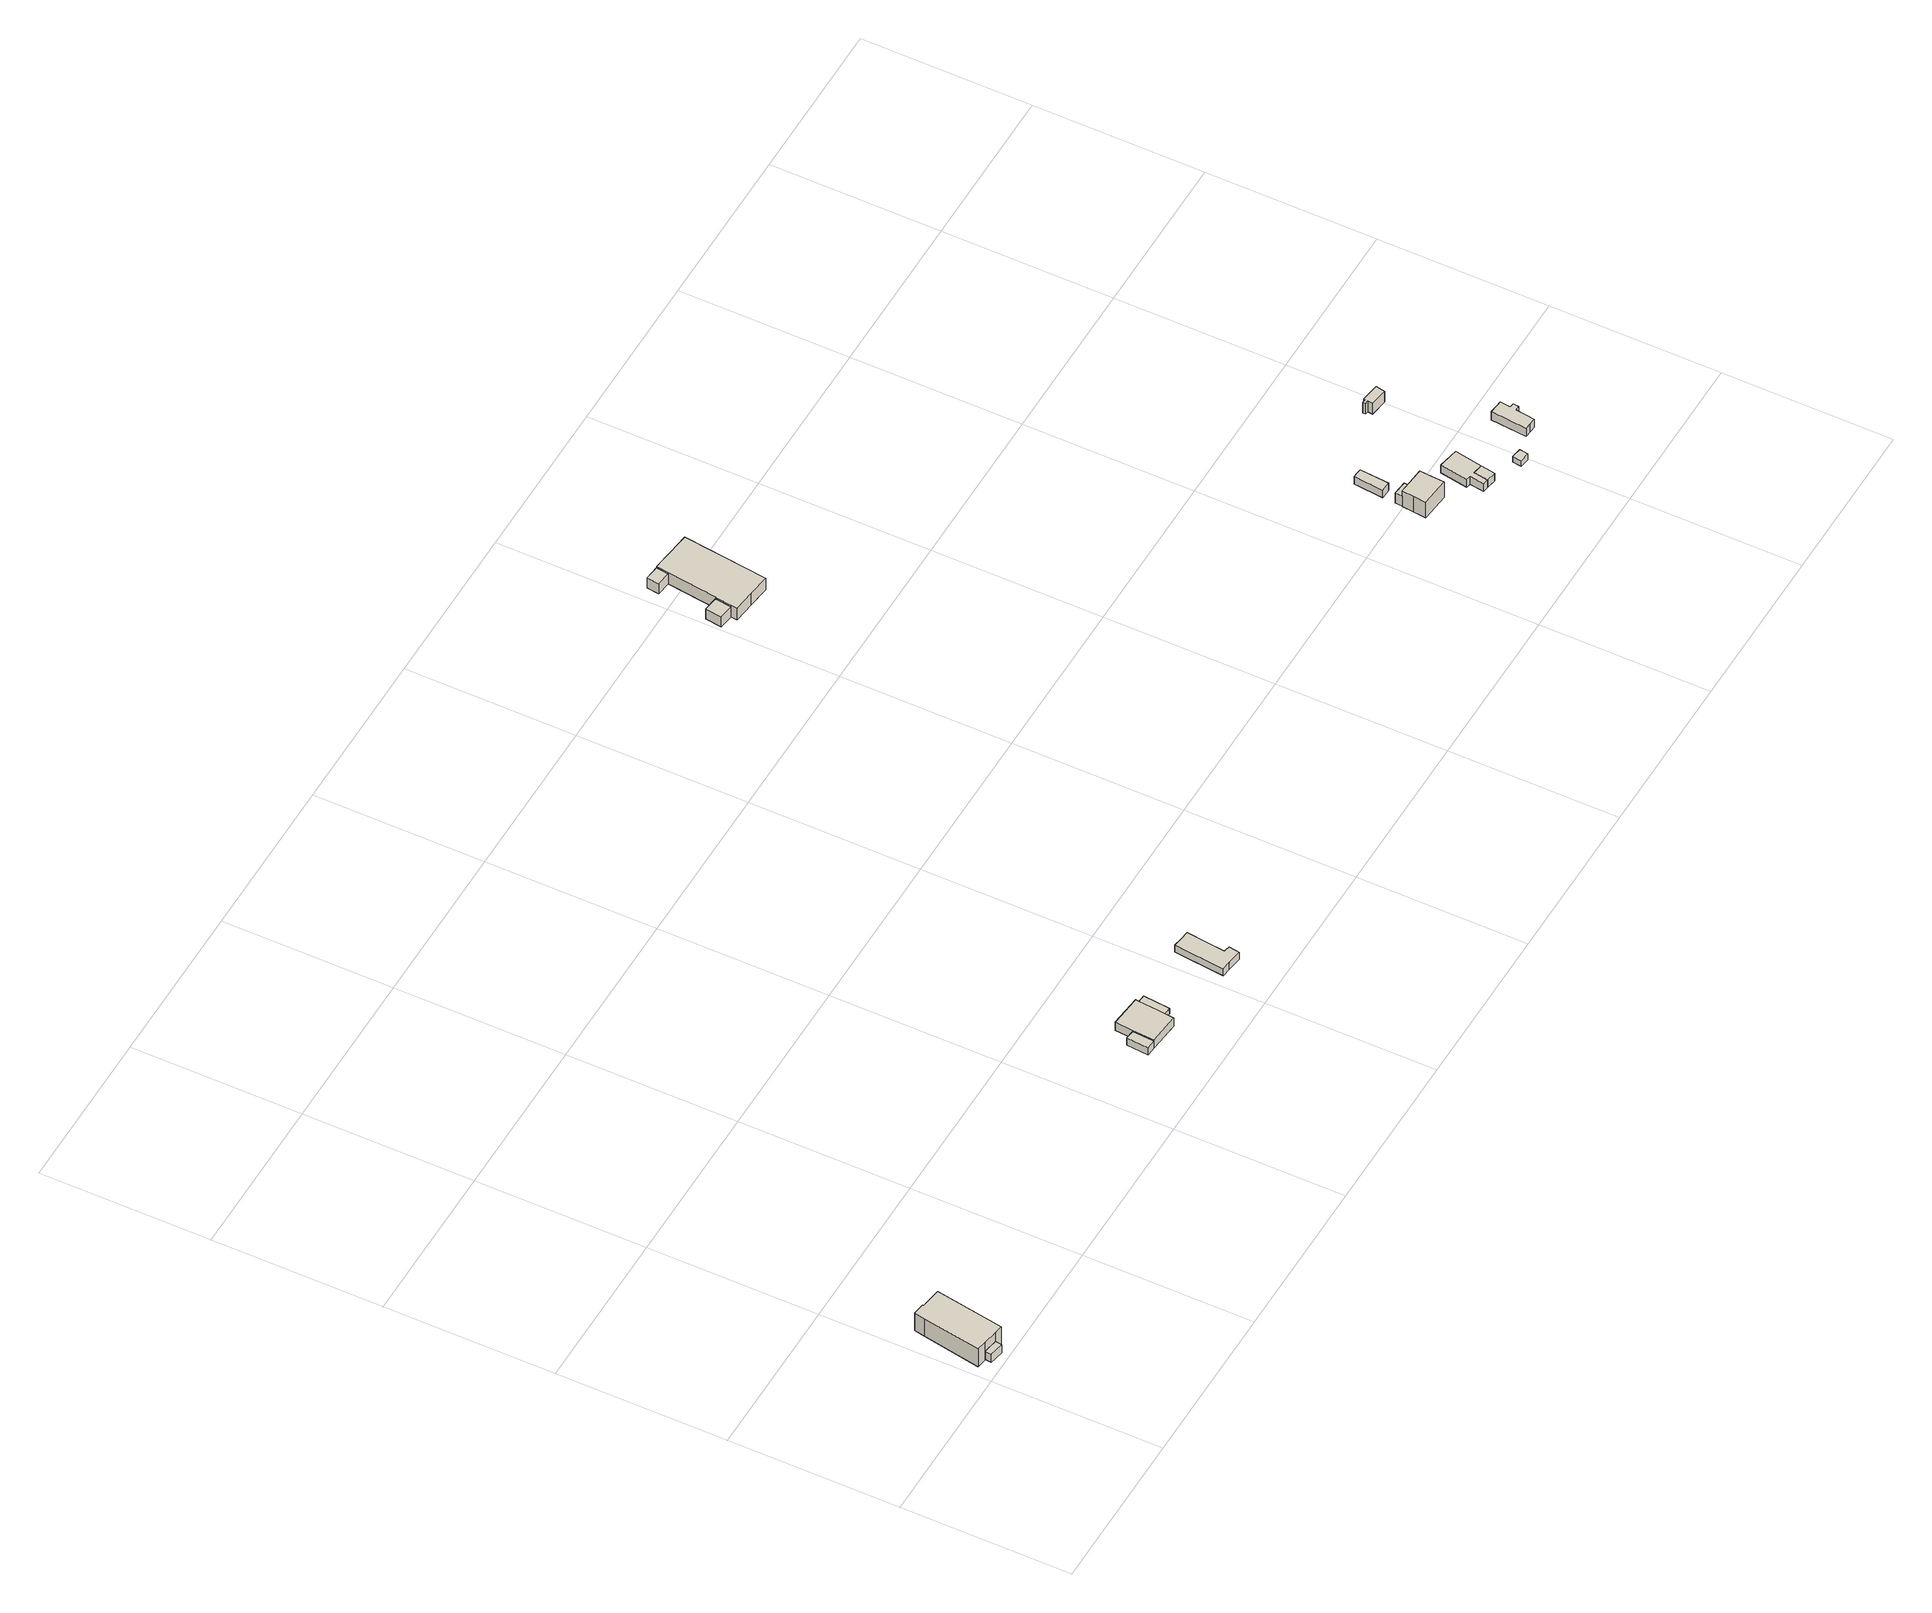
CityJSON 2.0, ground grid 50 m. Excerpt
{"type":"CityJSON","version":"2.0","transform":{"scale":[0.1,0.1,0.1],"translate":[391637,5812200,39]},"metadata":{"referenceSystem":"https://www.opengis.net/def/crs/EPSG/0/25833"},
"CityObjects":{
"building1":{"type":"Building","attributes":{"Gemeindeschluessel":"11000007","BezugspunktDach":"2200","function":"51009_1610","measuredHeight":3,"storeysAboveGround":0},"address":[{"country":"Germany","locality":"Berlin"}],"geometry":[{"type":"Solid","lod":"1","boundaries":[[[[0,1,2,3]],[[4,5,6,7]],[[4,7,3,2]],[[5,4,2,1]],[[6,5,1,0]],[[7,6,0,3]]]]}]},
"building2":{"type":"Building","attributes":{"Gemeindeschluessel":"11000007","BezugspunktDach":"2200","function":"31001_3043","measuredHeight":7.02,"storeysAboveGround":1},"address":[{"country":"Germany","locality":"Berlin","thoroughfareNumber":"53 (2)","thoroughfareName":"Rixdorfer Straße"}],"geometry":[{"type":"Solid","lod":"1","boundaries":[[[[8,9,10,11,12,13,14,15,16,17]],[[18,19,20,21,22,23,24,25,26,27]],[[18,27,17,16]],[[19,18,16,15]],[[20,19,15,14]],[[21,20,14,13]],[[22,21,13,12]],[[23,22,12,11]],[[24,23,11,10]],[[25,24,10,9]],[[26,25,9,8]],[[27,26,8,17]]]]}]},
"building3":{"type":"Building","attributes":{"Gemeindeschluessel":"11000007","function":"31001_1010"},"address":[{"country":"Germany","locality":"Berlin","thoroughfareNumber":"51","thoroughfareName":"Rixdorfer Straße"}],"children":["building3-1","building3-2"]},
"building3-1":{"type":"BuildingPart","attributes":{"BezugspunktDach":"2200","measuredHeight":3.55,"storeysAboveGround":1},"parents":["building3"],"geometry":[{"type":"MultiSurface","lod":"1","boundaries":[[[28,29,30,31,32,33,34]],[[35,36,37,38,39,40,41]],[[35,42,43,34,33]],[[36,35,33,32]],[[37,36,32,31]],[[38,37,31,30]],[[39,38,30,29]],[[40,39,29,28]],[[41,40,28,34]],[[41,43,42,35]]]}]},
"building3-2":{"type":"BuildingPart","attributes":{"BezugspunktDach":"2200","measuredHeight":2.7,"storeysAboveGround":1},"parents":["building3"],"geometry":[{"type":"Solid","lod":"1","boundaries":[[[[43,42,44,45]],[[46,35,41,47]],[[46,47,45,44]],[[35,46,44,42]],[[47,41,43,45]],[[41,35,42,43]]]]}]},
"building4":{"type":"Building","attributes":{"Gemeindeschluessel":"11000007","BezugspunktDach":"2200","function":"31001_2723","measuredHeight":2.11,"storeysAboveGround":1},"address":[{"country":"Germany","locality":"Berlin","thoroughfareNumber":"51 (1)","thoroughfareName":"Rixdorfer Straße"}],"geometry":[{"type":"Solid","lod":"1","boundaries":[[[[48,49,50,51]],[[52,53,54,55]],[[52,55,51,50]],[[53,52,50,49]],[[54,53,49,48]],[[55,54,48,51]]]]}]},
"building5":{"type":"Building","attributes":{"Gemeindeschluessel":"11000007","BezugspunktDach":"2200","function":"31001_2723","measuredHeight":3.02,"storeysAboveGround":1},"address":[{"country":"Germany","locality":"Berlin","thoroughfareNumber":"49A (1)","thoroughfareName":"Rixdorfer Straße"}],"geometry":[{"type":"Solid","lod":"1","boundaries":[[[[56,57,58,59,60,61,62,63,64]],[[65,66,67,68,69,70,71,72,73]],[[65,73,64,63]],[[66,65,63,62]],[[67,66,62,61]],[[68,67,61,60]],[[69,68,60,59]],[[70,69,59,58]],[[71,70,58,57]],[[72,71,57,56]],[[73,72,56,64]]]]}]},
"building6":{"type":"Building","attributes":{"Gemeindeschluessel":"11000007","function":"31001_1310"},"address":[{"country":"Germany","locality":"Berlin","thoroughfareNumber":"43 (1)","thoroughfareName":"Rixdorfer Straße"}],"children":["building6-1","building6-2","building6-3"]},
"building6-1":{"type":"BuildingPart","attributes":{"BezugspunktDach":"2200","measuredHeight":4.94,"storeysAboveGround":1},"parents":["building6"],"geometry":[{"type":"MultiSurface","lod":"1","boundaries":[[[74,75,76,77,78,79,80,81,82,83,84]],[[85,86,87,88,89,90,91,92,93,94,95]],[[85,95,84,83]],[[86,85,83,82]],[[96,97,82,81]],[[88,87,81,80]],[[89,88,80,79]],[[98,99,79,78]],[[91,90,78,77]],[[92,91,77,76]],[[93,92,76,75]],[[94,93,75,74]],[[95,94,74,84]],[[87,86,97,96]],[[90,89,99,98]]]}]},
"building6-2":{"type":"BuildingPart","attributes":{"BezugspunktDach":"2200","measuredHeight":3.78,"storeysAboveGround":1},"parents":["building6"],"geometry":[{"type":"Solid","lod":"1","boundaries":[[[[99,98,100,101]],[[102,90,89,103]],[[102,103,101,100]],[[90,102,100,98]],[[103,89,99,101]],[[89,90,98,99]]]]}]},
"building6-3":{"type":"BuildingPart","attributes":{"BezugspunktDach":"2200","measuredHeight":3.78,"storeysAboveGround":1},"parents":["building6"],"geometry":[{"type":"Solid","lod":"1","boundaries":[[[[104,97,96,105,106]],[[107,87,86,85,108]],[[107,108,106,105]],[[87,107,105,96]],[[85,86,97,104]],[[108,85,104,106]],[[86,87,96,97]]]]}]},
"building7":{"type":"Building","attributes":{"Gemeindeschluessel":"11000007","BezugspunktDach":"2200","function":"31001_2143","measuredHeight":3.83,"storeysAboveGround":1},"address":[{"country":"Germany","locality":"Berlin","thoroughfareNumber":"47 (1)","thoroughfareName":"Rixdorfer Straße"}],"geometry":[{"type":"Solid","lod":"1","boundaries":[[[[109,110,111,112]],[[113,114,115,116]],[[113,116,112,111]],[[114,113,111,110]],[[115,114,110,109]],[[116,115,109,112]]]]}]},
"building8":{"type":"Building","attributes":{"Gemeindeschluessel":"11000007","BezugspunktDach":"2200","function":"31001_1010","measuredHeight":7.78,"storeysAboveGround":1},"address":[{"country":"Germany","locality":"Berlin","thoroughfareNumber":"47","thoroughfareName":"Rixdorfer Straße"}],"geometry":[{"type":"Solid","lod":"1","boundaries":[[[[117,118,119,120,121,122]],[[123,124,125,126,127,128]],[[123,128,122,121]],[[124,123,121,120]],[[125,124,120,119]],[[126,125,119,118]],[[127,126,118,117]],[[128,127,117,122]]]]}]},
"building9":{"type":"Building","attributes":{"Gemeindeschluessel":"11000007","BezugspunktDach":"2200","function":"31001_3264","measuredHeight":3.26,"storeysAboveGround":1},"address":[{"country":"Germany","locality":"Berlin","thoroughfareNumber":"47 (2)","thoroughfareName":"Rixdorfer Straße"}],"geometry":[{"type":"Solid","lod":"1","boundaries":[[[[129,130,131,132,133]],[[134,135,136,137,138]],[[134,138,133,132]],[[135,134,132,131]],[[136,135,131,130]],[[137,136,130,129]],[[138,137,129,133]]]]}]},
"building10":{"type":"Building","attributes":{"Gemeindeschluessel":"11000007","BezugspunktDach":"2200","function":"51009_1610","measuredHeight":2.91,"storeysAboveGround":0},"address":[{"country":"Germany","locality":"Berlin"}],"geometry":[{"type":"Solid","lod":"1","boundaries":[[[[139,140,141,142]],[[143,144,145,146]],[[143,146,142,141]],[[144,143,141,140]],[[145,144,140,139]],[[146,145,139,142]]]]}]},
"building11":{"type":"Building","attributes":{"Gemeindeschluessel":"11000007","BezugspunktDach":"2200","function":"31001_1010","measuredHeight":2.93,"storeysAboveGround":1},"address":[{"country":"Germany","locality":"Berlin","thoroughfareNumber":"47 (4)","thoroughfareName":"Rixdorfer Straße"}],"geometry":[{"type":"Solid","lod":"1","boundaries":[[[[147,148,142,141,140,149,150,151]],[[152,153,144,143,146,154,155,156]],[[152,156,151,150]],[[153,152,150,149]],[[144,153,149,140]],[[143,144,140,141]],[[146,143,141,142]],[[154,146,142,148]],[[155,154,148,147]],[[156,155,147,151]]]]}]},
"building12":{"type":"Building","attributes":{"Gemeindeschluessel":"11000007","BezugspunktDach":"2200","function":"31001_1313","measuredHeight":2.16,"storeysAboveGround":1},"address":[{"country":"Germany","locality":"Berlin","thoroughfareNumber":"49 (1)","thoroughfareName":"Rixdorfer Straße"}],"geometry":[{"type":"Solid","lod":"1","boundaries":[[[[157,158,159,160]],[[161,162,163,164]],[[161,164,160,159]],[[162,161,159,158]],[[163,162,158,157]],[[164,163,157,160]]]]}]},
"building13":{"type":"Building","attributes":{"Gemeindeschluessel":"11000007","BezugspunktDach":"2200","function":"31001_3264","measuredHeight":3.94,"storeysAboveGround":1},"address":[{"country":"Germany","locality":"Berlin","thoroughfareNumber":"47 (3)","thoroughfareName":"Rixdorfer Straße"}],"geometry":[{"type":"Solid","lod":"1","boundaries":[[[[165,166,167,168,169,170,171,172]],[[173,174,175,176,177,178,179,180]],[[173,180,172,171]],[[174,173,171,170]],[[175,174,170,169]],[[176,175,169,168]],[[177,176,168,167]],[[178,177,167,166]],[[179,178,166,165]],[[180,179,165,172]]]]}]},
"building14":{"type":"Building","attributes":{"Gemeindeschluessel":"11000007","BezugspunktDach":"2200","function":"31001_1010","measuredHeight":3.46,"storeysAboveGround":1},"address":[{"country":"Germany","locality":"Berlin","thoroughfareNumber":"49","thoroughfareName":"Rixdorfer Straße"}],"geometry":[{"type":"Solid","lod":"1","boundaries":[[[[181,182,183,184,185,186,187,188,189,190]],[[191,192,193,194,195,196,197,198,199,200]],[[191,200,190,189]],[[192,191,189,188]],[[193,192,188,187]],[[194,193,187,186]],[[195,194,186,185]],[[196,195,185,184]],[[197,196,184,183]],[[198,197,183,182]],[[199,198,182,181]],[[200,199,181,190]]]]}]}
},
"vertices":[
[74,7,68],[77,27,68],[34,34,68],[31,15,68],[34,34,38],[77,27,38],[74,7,38],[31,15,38],
[34,34,102],[77,27,102],[101,23,102],[134,225,102],[87,232,102],[73,234,102],[74,237,102],[40,242,102],[34,210,102],[4,39,102],[34,210,36],[40,242,36],[74,237,36],[73,234,36],[87,232,36],[134,225,36],[101,23,36],[77,27,36],[34,34,36],[4,39,36],
[1307,162,50],[1312,209,50],[1317,272,50],[1318,278,50],[1224,287,50],[1220,234,50],[1216,170,50],[1220,234,19],[1224,287,19],[1318,278,19],[1317,272,19],[1312,209,19],[1307,162,19],[1216,170,19],[1220,234,46],[1216,170,46],
[1192,237,46],[1187,172,46],[1192,237,19],[1187,172,19],
[1339,191,41],[1346,270,41],[1317,272,41],[1310,193,41],[1317,272,20],[1346,270,20],[1339,191,20],[1310,193,20],
[1549,129,45],[1593,123,45],[1597,155,45],[1579,159,45],[1585,214,45],[1592,274,45],[1565,277,45],[1538,281,45],[1523,132,45],[1538,281,19],[1565,277,19],[1592,274,19],[1585,214,19],[1579,159,19],[1597,155,19],[1593,123,19],[1549,129,19],[1523,132,19],
[2117,1818,46],[2181,1810,46],[2211,2061,46],[2149,2069,46],[2087,2077,46],[2082,2040,46],[2063,1892,46],[2062,1892,46],[2055,1843,46],[2055,1844,46],[2053,1825,46],[2055,1844,3],[2055,1843,3],[2062,1892,3],[2063,1892,3],[2082,2040,3],[2087,2077,3],[2149,2069,3],[2211,2061,3],[2181,1810,3],[2117,1818,3],[2053,1825,3],[2062,1892,41],[2055,1843,41],[2087,2077,41],[2082,2040,41],
[2044,2082,41],[2039,2046,41],[2044,2082,3],[2039,2046,3],
[2055,1844,41],[2019,1898,41],[2012,1849,41],[2019,1898,3],[2012,1849,3],
[3236,496,53],[3237,516,53],[3196,520,53],[3195,500,53],[3196,520,15],[3237,516,15],[3236,496,15],[3195,500,15],
[3273,419,72],[3275,456,72],[3278,492,72],[3195,500,72],[3191,464,72],[3188,427,72],[3191,464,14],[3195,500,14],[3278,492,14],[3275,456,14],[3273,419,14],[3188,427,14],
[3229,557,40],[3236,643,40],[3222,645,40],[3208,646,40],[3200,558,40],[3208,646,12],[3222,645,12],[3236,643,12],[3229,557,12],[3200,558,12],
[3383,331,45],[3390,373,45],[3361,378,45],[3354,336,45],[3361,378,16],[3390,373,16],[3383,331,16],[3354,336,16],
[3343,381,45],[3337,338,45],[3404,455,45],[3344,466,45],[3330,383,45],[3344,466,16],[3404,455,16],[3337,338,16],[3343,381,16],[3330,383,16],
[3486,289,41],[3490,314,41],[3461,319,41],[3457,293,41],[3461,319,19],[3490,314,19],[3486,289,19],[3457,293,19],
[3449,734,51],[3447,719,51],[3499,712,51],[3504,739,51],[3450,747,51],[3450,742,51],[3439,743,51],[3439,735,51],[3439,743,11],[3450,742,11],[3450,747,11],[3504,739,11],[3499,712,11],[3447,719,11],[3449,734,11],[3439,735,11],
[3573,328,52],[3592,326,52],[3599,383,52],[3613,383,52],[3614,399,52],[3601,401,52],[3605,432,52],[3584,434,52],[3564,436,52],[3554,330,52],[3564,436,21],[3584,434,21],[3605,432,21],[3601,401,21],[3614,399,21],[3613,383,21],[3599,383,21],[3592,326,21],[3573,328,21],[3554,330,21]
]}
